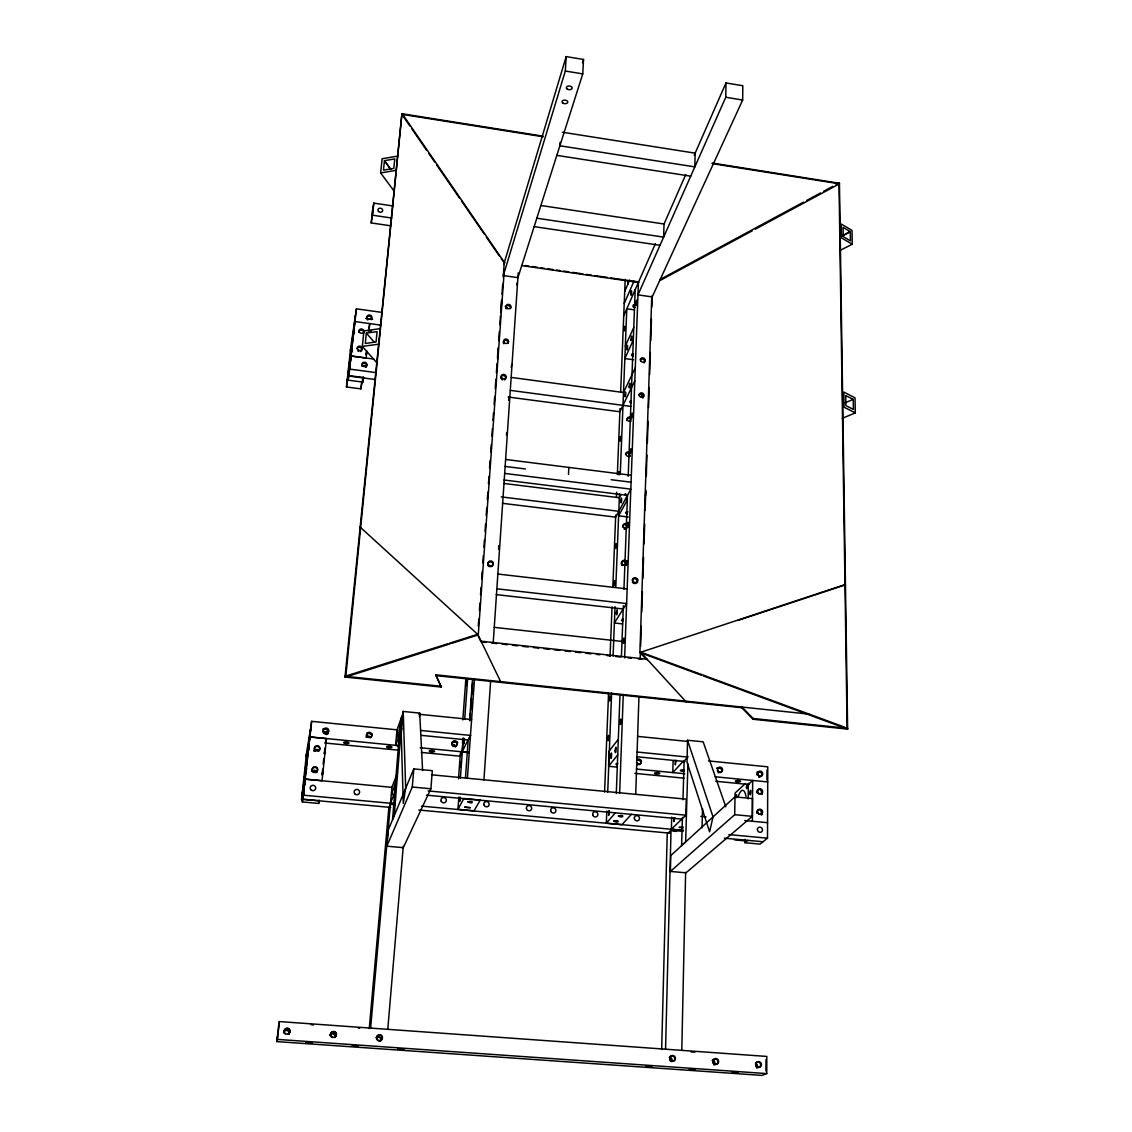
<?xml version="1.0" encoding="UTF-8"?>
<svg xmlns="http://www.w3.org/2000/svg" width="1132" height="1132" viewBox="0 0 1132 1132"><rect width="100%" height="100%" fill="white"/><g stroke="black" fill="none" stroke-linecap="round" stroke-linejoin="round"><path stroke-width="1.5" d="M761.341 814.969L761.355 809.677M761.44 793.829L761.454 790.306M765.954 1071.042L765.996 1059.623M766.972 780.075L767.001 770.029M766.746 1073.589L766.803 1056.439L279.335 1021.573L276.703 1041.596L761.992 1075.4L766.746 1073.589L277.411 1039.402L276.703 1041.596M745.012 839.392L744.983 842.717L760.025 844.104L767.51 838.175L767.765 766.831L708.462 760.93M630.114 452.772C631.062 442.895 632.109 454.64 630.114 452.772A2.448 2.165 27.4 0 0 626.633 452.39A2.448 2.165 27.4 0 0 626.52 455.517A2.448 2.165 27.4 0 0 629.901 455.941M748.21 798.838L748.337 783.273M752.313 816.356L752.426 798.584L734.894 796.886L670.795 855.551L670.399 871.428L685.992 872.814L752.313 816.356L734.71 814.686L670.399 871.428M752.398 821.266L752.667 780.472L748.323 784.448M734.71 814.686L735.064 793.065L745.479 783.457M725.98 82.947L725.768 97.267L637.967 294.872L652.202 296.909L742.663 100.041L742.818 85.735L725.98 82.947L694.213 155.296M683.431 830.322L671.403 829.204L685.879 815.167L686.233 799.164L431.405 774.783M687.52 740.243L687.039 762.317L709.608 831.836L713.019 816.851L687.52 740.243L703.156 741.828L725.81 806.776M681.789 1050.369L685.624 872.248M661.668 1049.463L667.229 833.93L671.021 830.251L683.049 831.369M665.559 1049.208L671.035 829.756M671.403 829.204L671.701 817.12M673.101 760.789L672.804 772.562L683.148 761.355M702.052 827.803L702.548 808.715M687.916 763.676L685.652 841.84L681.591 845.562L682.426 817.403M682.964 799.8L684.124 761.072L688.129 756.728M645.608 495.646L645.764 491.019M646.273 475.638L646.372 472.568M637.415 582.626L637.542 579.103M651.777 296.103L639.92 652.541L701.472 675.238M635.703 794.438L638.915 697.538M640.203 658.711L640.387 653.405M640.613 646.344L641.278 626.251M641.745 612.143L642.424 591.626M642.863 578.622L643.556 557.439M644.009 543.968L644.674 523.918M645.127 510.433L645.778 490.397M646.259 476.289L646.952 455.121M647.363 442.768L648.07 421.245M648.537 407.478L649.188 387.894M649.627 374.635L650.362 352.434M650.744 340.591L651.466 318.856M651.862 306.913L652.216 296.329M641.547 397.318L641.618 395.11M626.647 496.835L626.477 501.448L618.624 515.824L628.331 517.013M616.289 793.49L619.968 695.274M621.426 656.532L623.336 605.705M623.958 589.22L627.482 495.307L504.009 479.996M628.189 476.317L635.193 289.65M619.657 792.895L623.265 694.723M624.623 657.904L638.434 282.278M631.387 814.361L621.977 824.62L606.327 823.176L606.809 811.036M617.166 767.114L608.577 766.265L609.172 751.054L618.327 739.295M607.714 792.117L611.62 693.01M613.091 656.008L615.03 606.653M615.794 587.267L619.487 493.849M620.251 474.464L626.803 308.781L633.708 309.758M627.765 284.344L627.906 280.849M604.587 792.046L608.549 693.265M610.049 656.22L612.03 606.823M612.808 587.423L615.709 515.102M616.431 497.457L616.643 492.165M617.35 474.534L619.996 408.553M620.676 391.615L625.189 279.307M568.49 474.365L568.844 467.417M566.17 56.6L565.321 71.033L503.315 275.571L517.918 277.665L582.754 73.891L583.532 59.458L566.17 56.6L503.938 263.869M460.37 797.395L459.691 801.47L459.847 797.338M560.071 142.335L559.873 145.787L694.836 166.885L695.147 153.16L562.434 132.232M483.93 779.92L490.58 681.733M493.184 643.16L518.23 272.911M467.403 778.335L474.492 679.115M478.27 626.336L478.779 619.077M479.402 610.502L479.911 603.215M480.534 594.668L481.043 587.352M481.666 578.834L482.19 571.49M482.784 562.986L483.322 555.628M483.916 547.152L484.454 539.766M485.048 531.318L485.586 523.904M486.18 515.485L486.718 508.042M487.312 499.651L487.85 492.179M488.444 483.817L488.982 476.317M489.576 468.011L490.114 460.455M490.708 452.22L491.246 444.593M491.84 436.344L492.378 428.731M492.972 420.467L493.51 412.869M494.104 404.591L494.642 397.007M495.236 388.715L495.901 379.376M496.368 372.838L497.033 363.513M497.486 357.302L498.179 347.651M498.674 340.605L499.325 331.591M499.806 324.743L500.443 315.885M500.91 309.277L501.575 300.065M501.985 294.235L502.707 284.203M503.202 277.156L504.249 262.525M497.556 359.155L498.264 349.208M500.853 312.757L501.674 301.367M451.696 643.344L478.27 634.896L504.292 270.024M462.479 743.158L462.719 739.734M457.951 809.323L463.823 798.541L480.265 800.083L474.039 810.823L457.951 809.323L458.842 797.055M462.139 751.86L463.144 738.135M460.384 778.052L463.299 738.305M464.7 719.061L467.643 678.733M465.493 777.514L468.195 740.017L470.473 735.418L420.665 730.451M469.582 720.787L472.61 678.648M469.922 720.136L470.403 713.358M470.643 709.976L471.506 698.034M471.761 694.553L472.624 682.398M458.502 778.745L460.399 752.95M462.818 719.91L465.804 679.426M430.896 788.778L432.325 770.68L413.803 768.897L388.248 829.982L386.819 846.198L403.275 847.656L430.896 788.778L412.289 787.023L386.819 846.198M387.781 1029.328L403.275 846.283M412.289 787.023L413.803 768.897M419.42 716.584L419.717 713.118L403.218 711.448L401.252 733.975L403.289 803.423L405.68 787.9L403.218 711.448M516.772 285.009L516.758 283.212M395.592 784.08L394.884 792.202L390.498 803.182L393.752 803.479M395.875 780.882L396.313 775.972L391.898 787.334L390.498 803.182M369.258 1028.62L388.8 808.276L390.398 804.286L395.294 804.739M370.617 1028.111L390.441 803.777M398.818 745.691L395.606 745.38L396.964 729.942L401.435 717.518M543.119 136.18L401.917 113.738L345.005 677.063L441.282 687.067L435.763 674.813L809.168 714.136M447.805 643.768L345.104 676.285L345.005 677.063L345.741 677.007L401.86 114.318L409.812 125.878M366.358 333.105L365.268 343.449L376.065 341.991L377.112 331.648L366.358 333.105L374.437 342.373M382.39 312.446L356.41 308.852L350.764 347.199L346.449 386.974L360.882 388.87L361.419 383.691M390.724 807.427L302.923 799.319L311.201 724.706L306.73 751.591L301.494 799.914L303.645 789.924L302.343 801.937L318.686 803.437L319.04 800.013M346.449 386.974L349.222 370.334L348.161 380.168L362.891 382.107L363.4 377.182M322.096 774.642L322.662 769.208M323.186 764.199L323.752 758.765M324.276 753.742L324.842 748.323M326.271 734.597L326.639 731.102M309.178 741.517L310.111 737.017L326.455 738.616L322.054 780.712L305.555 779.156L304.267 785.424L304.451 783.372M366.881 351.118L366.16 358.009L351.302 356.014L350.099 364.023M369.046 330.445L369.754 323.554L368.48 330.671M390.427 225.749L371.239 222.933L372.513 210.906L373.801 203.123L392.974 205.967M373.801 203.123L372.513 215.207L391.757 218.037M377.48 363.471L362.311 346.392L363.938 330.898A2.49 2.151 12.9 0 0 360.089 329.256A2.49 2.151 12.9 0 0 360.245 332.907A2.49 2.151 12.9 0 0 363.952 331.45M394.304 191.379L380.635 172.927L382.121 158.749L397.615 156.131M355.406 315.63L348.741 376.022L374.933 379.489M277.411 1039.402L279.335 1021.573M302.343 801.937L311.64 721.339L397.035 729.843M348.161 380.168L356.41 308.852M366.216 353.991L366.527 351.543M366.641 351.67L366.202 354.981M350.665 349.562L350.906 347.269L350.764 348.132M673.639 818.139L673.936 821.577L674.799 817.601M506.542 435.381L506.612 432.665M350.779 348.642L350.467 350.849L350.609 350M347.227 380.607C346.647 386.153 347.864 375.23 347.283 380.762M353.509 331.676L353.226 336.105L353.821 331.209L353.58 333.699M353.58 331.733L353.764 329.879L353.325 333.53M306.178 770.694C307.296 762.529 305.187 778.858 306.319 770.68M361.688 383.125L361.716 382.05M441.282 687.067L435.763 674.813M501.023 682.44L477.732 634.288L449.489 643.231M686.162 701.868L640.5 652.06L844.529 727.154M741.701 707.783L741.885 706.976L753.148 718.495L847.741 728.343L847.627 729.093L753.035 719.259L741.771 707.712L435.664 675.578M753.035 719.259L753.148 718.495M372.513 211.613L373.362 206.434L371.239 222.933M353.849 328.789L355.052 320.696M618.412 473.77L619.147 471.577L619.119 474.846M349.165 372.711L349.93 368.112M508.806 400.36L508.891 396.752M360.882 388.87L363.004 377.253M362.891 382.107L363.726 377.579L348.925 375.626M498.688 549.402L498.674 545.737M736.706 797.593L736.508 794.721L735.842 797.551M311.64 721.339L309.022 741.46L309.956 736.932L399.172 745.691M309.46 738.121L310.083 735.092M304.508 785.382L305.102 782.58M303.362 795.98L303.956 793.249M325.393 743.087L326.455 738.616M608.676 810.837L608.62 815.479L609.398 810.908M318.686 803.437L319.365 800.763L302.937 799.249M675.28 760.336L675.309 764.822L676.129 760.308M625.741 493.948L625.317 494.939L624.991 494.047M278.415 1026.469L278.897 1024.927M582.471 62.826L583.532 59.458M277.142 1038.27L277.609 1036.799M511.098 367.122L512.046 364.32M464.346 738.559L463.879 743.823L464.502 738.531M403.162 712.651L401.435 717.447L400.049 733.253L395.606 745.38M400.629 731.697L401.775 728.569M624.708 291.448L629.59 280.085M624.213 303.574L634.019 281.019M623.732 315.771L655.386 243.705M663.847 224.419L685.737 174.583M625.331 346.024L633.779 327.445M633.297 340.166L624.836 358.561L633.58 359.75M635.293 367.758L623.491 392.521L511.353 377.423M622.982 405.298L619.869 411.751L508.155 397.021M622.982 405.341L634.811 380.904M468.04 739.904L460.002 756.19L421.373 752.426M460.144 756.36L462.295 752.03L468.648 752.653M470.629 735.432L468.351 740.031L421.019 735.333M620.916 494.797L619.331 497.74L503.966 483.463M496.863 588.796L626.619 603.554L614.393 622.996L622.685 623.93M608.577 766.265L617.732 754.86M606.327 823.176L615.398 812.861M744.983 842.717L747.884 840.354M635.844 305.159L636.623 300.39L635.844 305.159A2.377 1.217 1.9 0 0 632.93 306.065A2.377 1.217 1.9 0 0 635.377 307.465M659.899 279.59L803.494 202.147M806.578 200.477L820.488 192.978M823.572 191.322L832.827 186.327M835.925 184.657L839.449 183.271L847.627 729.093L810.158 715.283M660.395 280.312L752.271 230.815M755.384 229.131L839.463 183.823L712.198 163.616M839.633 250.611L852.255 244.243L852.014 230.433L841.246 224.023L841.458 237.876L852.255 244.243M845.08 402.836L853.217 399.384L853.387 409.416L845.887 405.624L845.731 395.563L853.217 399.384M842.279 418.316L855.297 412.869L855.028 397.841L843.821 392.097L844.048 407.195L855.297 412.869M737.993 620.393L845.462 584.82M844.981 584.593L639.92 652.541L647.08 659.899M345.741 677.007L450.041 643.867M380.635 172.927L396.172 170.338M363.938 330.898L380.083 328.69M362.311 346.392L378.498 344.227M359.934 526.904L478.27 634.896M683.12 828.044L679.073 827.365L683.049 826.898M691.058 1051.911L694.85 1052.18M310.96 1024.63L313.38 1025.012M672.96 831.1L676.398 831.426M418.812 810.017L669.918 833.166M724.353 838.189L762.996 841.741M734.555 839.887L746.002 840.949M305.541 779.212L391.63 787.32M428.151 790.914L685.879 815.167M700.807 816.413L706.071 816.908M744.729 820.544L767.567 822.695M426.58 795.159L681.846 819.087M303.815 795.23L395.153 803.692M421.5 806.126L683.204 830.364M728.867 834.595L767.51 838.175M636.948 756.77L685.115 761.539M322.846 728.994L328.096 729.517M366.655 733.324L371.919 733.847M452.531 741.814L457.795 742.337M637.613 760.223L641.122 760.577M716.627 768.048L721.891 768.571M757.011 772.038L760.52 772.392M420.156 747.743L468.507 752.426M636.439 769.053L684.676 773.736M715.198 776.778L767.708 781.929M324.827 743.002L398.549 750.191M634.854 773.368L684.096 778.179M715.749 781.264L749.172 784.533M637.118 752.03L687.393 757.039M418.953 714.25L471.605 719.57M637.627 736.38L687.732 741.446M345.104 676.285L441.381 686.289M481.142 641.193L647.179 659.234M486.293 642.438L481.058 641.872L478.327 636.326M491.543 643.004L496.792 643.57M502.028 644.136L507.278 644.716M512.513 645.282L517.763 645.848M522.998 646.414L528.248 646.995M533.483 647.561L538.733 648.127M543.968 648.693L549.218 649.273M554.454 649.839L559.703 650.405M564.939 650.971L570.188 651.537M575.424 652.117L580.674 652.683M585.923 653.249L591.159 653.815M596.408 654.395L599.903 654.763M606.894 655.527L610.389 655.909M615.624 656.475L620.874 657.041M627.864 657.805L631.359 658.187M638.349 658.937L641.844 659.319M494.26 627.354L625.218 641.773M496.198 594.611L623.208 608.988M497.868 574.037L627.156 588.923M501.292 496.906L618.794 511.296M502.467 503.33L615.638 517.126L630.821 489.151L504.674 473.417M505.608 459.45L631.331 475.284M505.141 466.426L525.489 468.973M611.139 479.713L631.076 482.204M349.887 369.131L375.951 372.598M510.376 390.37L630.849 406.388M351.302 356.056L373.815 359.07M362.311 365.65L365.792 366.117M367.829 330.685L371.324 331.167M365.664 318.432L372.64 319.394M355.038 321.545L381.102 325.195M525.206 265.553L528.686 266.062M532.182 266.572L537.417 267.322M540.912 267.831L544.407 268.341M547.888 268.836L553.124 269.6M556.619 270.095L560.114 270.605M563.609 271.114L568.844 271.864M572.325 272.373L582.81 273.887M586.291 274.397L591.527 275.147M595.022 275.656L607.247 277.411M610.728 277.92L622.954 279.689M626.449 280.198L638.66 281.953M521.668 265.581L638.646 282.476M536.837 218.207L663.621 237.126L664.031 224.009L541.138 205.529M534.148 226.626L659.998 245.29M556.831 155.367L690.704 176.182M712.198 163.05L839.449 183.271M401.86 114.318L543.077 136.746M565.321 71.033L582.754 73.891M725.768 97.267L742.663 100.041M358.377 1028.082L359.566 1028.408M809.055 714.872L703.58 676.002M390.667 169.163L384.455 160.673L394.785 158.933L393.809 168.399L383.465 170.125L384.455 160.673L390.639 169.276M505.226 306.319L506.995 308.795M402.497 114.205L504.787 262.978L501.235 258.733M411.793 128.765L426.707 150.429M428.688 153.315L434.66 161.975M436.641 164.862L459.493 198.072M461.488 200.958L484.34 234.183M486.335 237.069L499.254 255.832M419.717 713.118L422.59 770.467M839.01 182.988L847.118 728.909M627.524 513.801A2.505 1.033 1.9 0 1 625.642 512.513A2.505 1.019 2 0 1 627.977 511.777M622.331 565.462A2.519 2.278 30.5 0 1 621.836 565.024M621.454 564.5A2.519 2.278 30.5 0 1 625.416 562.165M626.675 528.644A2.49 2.236 29.3 0 1 624.312 528.955M622.657 527.13A2.49 2.236 29.3 0 1 626.803 525.432M625.444 454.342A2.448 2.151 27.4 0 1 630.057 454.923M630.015 456.069A2.448 2.151 27.4 0 1 629.76 456.564M626.746 420.566A2.42 2.123 26.7 0 1 631.132 419.491M622.175 565.109A2.505 2.264 30.5 0 1 622.756 565.406M624.157 528.828A2.476 2.222 29.3 0 1 624.638 529.252M625.317 564.826A2.519 2.278 30.5 0 1 622.232 563.948A2.519 2.278 30.5 0 1 622.345 560.963A2.519 2.278 30.5 0 1 625.472 560.807M626.703 527.993A2.49 2.236 29.3 0 1 623.647 527.116A2.49 2.236 29.3 0 1 623.746 524.173A2.49 2.236 29.3 0 1 626.845 524.045M631.203 420.991A2.434 2.123 26.7 0 1 627.85 420.552A2.434 2.123 26.7 0 1 627.963 417.482A2.434 2.123 26.7 0 1 631.316 417.934M505.353 379.22A2.533 2.207 19.9 0 1 504.391 379.913M502.481 379.885A2.533 2.207 19.9 0 1 501.886 379.574M501.037 378.64A2.533 2.207 19.9 0 1 500.825 378.074M500.91 376.914A2.533 2.207 19.9 0 1 504.065 375.753A2.533 2.207 19.9 0 1 505.636 378.711M488.217 565.774A2.632 2.42 21.5 0 1 490.68 566.693M487.934 565.307A2.646 2.434 21.5 0 1 489.123 562.08A2.646 2.434 21.5 0 1 492.632 563.382A2.646 2.434 21.5 0 1 491.444 566.608M489.448 566.623A2.646 2.434 21.5 0 1 488.317 565.858M503.882 343.788A2.505 2.179 19.7 0 1 505.24 340.279A2.505 2.179 19.7 0 1 508.084 343.378M505.962 308.541A2.49 2.137 19.6 0 1 507.985 305.583A2.49 2.137 19.6 0 1 510.475 308.654M635.448 305.414A2.377 1.231 1.9 0 1 633.354 304.791M639 394.842A2.49 2.165 26.7 0 1 642.594 394.686A2.49 2.165 26.7 0 1 642.721 398.025M633.609 582.853A2.589 2.349 31.8 0 1 634.118 583.305M632.137 580.164A2.604 2.363 31.8 0 1 635.519 578.905A2.604 2.363 31.8 0 1 636.835 582.372A2.604 2.363 31.8 0 1 633.227 583.022M632.717 582.584A2.604 2.363 31.8 0 1 632.335 582.032M640.245 359.82A2.476 2.123 26.1 0 1 643.811 359.679A2.476 2.123 26.1 0 1 643.938 362.962M471.52 702.802A2.646 2.519 24 0 1 471.393 700.864M452.192 745.21A2.646 2.547 23.3 0 1 455.05 746.696M366.145 737.399A2.688 2.575 8.1 0 1 369.414 737.314M324.516 732.63A2.703 2.589 1.6 0 1 327.417 734.116M452.375 744.417A2.674 2.575 23.4 0 0 456.96 744.856A2.674 2.575 23.4 0 0 454.951 740.781A2.674 2.575 23.4 0 0 452.375 744.417A2.66 2.561 23.3 0 1 455.616 746.611M451.81 744.502A2.674 2.561 23.4 0 1 453.918 741.531A2.674 2.561 23.4 0 1 457.017 743.682A2.674 2.561 23.4 0 1 454.908 746.639M453.536 746.497A2.674 2.561 23.4 0 1 452.404 745.719M366.952 737.3A2.703 2.604 8.4 0 1 367.306 733.649A2.703 2.604 8.4 0 1 371.112 734.017A2.703 2.604 8.4 0 1 370.758 737.668M323.115 731.131A2.731 2.604 2 0 1 326.794 728.951A2.731 2.604 2 0 1 328.039 732.928M327.558 733.423A2.731 2.604 2 0 1 324.233 733.508M323.724 733.041A2.731 2.604 2 0 1 323.144 731.81M347.043 741.007A2.717 0.764 4.8 0 1 345.656 740.866M366.372 736.649A2.688 2.589 8.1 0 1 370.532 737.597M323.412 732.418A2.717 2.589 1.7 0 1 327.799 734.017M366.796 318.545A2.476 2.137 13.3 0 1 369.754 316.252A2.476 2.137 13.3 0 1 371.211 319.677M367.801 319.988A2.476 2.137 13.3 0 1 367.32 319.578M366.287 366.966A2.505 2.179 12.8 0 1 365.848 367.362M361.999 366.4A2.505 2.179 12.8 0 1 364.164 363.386A2.505 2.179 12.8 0 1 366.598 366.471M636.623 760.138A2.646 2.476 43.4 0 1 640.5 759.855A2.646 2.476 43.4 0 1 640.372 763.746A2.646 2.476 43.4 0 1 636.538 762.685A2.618 2.462 43.6 0 1 638.349 764.708M757.082 774.712A2.632 2.391 48.5 0 1 759.303 771.783A2.632 2.391 48.5 0 1 761.992 774.769A2.632 2.391 48.5 0 1 758.836 776.665M717.221 768.869A2.632 2.42 47.2 0 1 721.183 768.741A2.632 2.42 47.2 0 1 720.617 772.647M718.693 772.717A2.632 2.42 47.2 0 1 718.098 772.406M637.005 760.011A2.632 2.462 43.5 0 1 640.457 761.284A2.632 2.462 43.5 0 1 639.41 764.652M637.457 764.723A2.632 2.462 43.5 0 1 636.849 764.397M756.572 774.5A2.618 2.377 48.6 0 1 758.723 775.958M758.964 776.58A2.618 2.377 48.6 0 1 759.048 777.245M717.32 770.708A2.618 2.405 47.3 0 1 719.075 772.661M312.842 771.189A2.731 2.632 -3.5 0 1 316.465 772.505M313.974 751.153A2.717 2.618 -1 0 1 318.29 751.025M315.404 751.153A2.745 2.632 -0.6 0 1 314.937 747.29A2.745 2.632 -0.6 0 1 318.969 747.177A2.745 2.632 -0.6 0 1 318.743 751.054M312.63 771.727A2.759 2.66 -3 0 1 313.437 767.737A2.759 2.66 -3 0 1 317.37 769.166A2.759 2.66 -3 0 1 315.205 772.661M313.79 772.533A2.759 2.66 -3 0 1 313.154 772.208M314.13 750.431A2.731 2.618 -1 0 1 318.828 750.884M311.894 771.359A2.745 2.646 -3.4 0 1 316.819 772.463M357.132 348.599A2.49 2.165 12.7 0 1 361.15 347.977A2.49 2.165 12.7 0 1 360.5 351.528M358.603 351.486A2.49 2.165 12.7 0 1 358.023 351.189M358.858 332.511A2.476 2.151 12.9 0 1 361.518 330.134A2.476 2.151 12.9 0 1 363.613 333.148M633.425 356.127A2.405 1.174 2 0 1 631.557 354.967A2.405 1.174 2 0 1 633.241 353.849M633.495 354.019A2.405 1.174 2 0 1 632.406 353.708M631.076 402.907A2.434 1.132 2 0 1 630.906 400.94M622.897 621.143A2.561 0.906 2.2 0 1 621.525 620.209A2.561 0.906 2.2 0 1 623.308 619.487M622.982 618.751A2.561 0.906 2.2 0 1 622.43 618.596M757.209 793.051A2.646 2.405 49.7 0 1 757.959 789.768A2.646 2.405 49.7 0 1 761.327 790.546A2.646 2.405 49.7 0 1 761.157 793.957M757.096 813.427A2.66 2.434 51.2 0 1 757.86 810.116A2.66 2.434 51.2 0 1 761.228 810.894A2.66 2.434 51.2 0 1 761.058 814.332M762.176 794.423A2.618 0.722 -85.3 0 1 762.402 792.442M762.091 814.715A2.632 0.722 -85.5 0 1 762.473 812.196M756.459 792.075A2.632 2.391 49.8 0 1 758.85 794.183M756.983 812.465A2.646 2.42 51.4 0 1 758.751 814.432M617.35 764.836A2.646 0.736 2.3 0 1 615.921 764.058A2.646 0.736 2.3 0 1 617.761 763.477M684.379 771.232A2.632 0.736 1.7 0 1 680.389 770.496A2.632 0.736 1.7 0 1 684.322 769.958M283.623 1032.384A2.986 2.872 -55.8 0 1 287.387 1030.559A2.986 2.872 -55.8 0 1 289.042 1034.308M330.035 1034.945A2.957 2.858 -62.9 0 1 335.058 1037.549M376.192 1037.605A2.943 2.844 -71.5 0 1 380.692 1040.761M669.507 1057.599A2.872 2.674 73.5 0 1 671.318 1061.222M712.325 1060.627A2.872 2.646 71.8 0 1 713.882 1064.915M755.426 1063.953A2.872 2.618 70.4 0 1 756.643 1067.235M673.384 1061.193A2.901 2.688 73.2 0 1 670.144 1057.429A2.901 2.688 73.2 0 1 674.714 1056.453A2.901 2.688 73.2 0 1 673.384 1061.193A2.901 2.688 73.2 0 0 673.781 1056.524A2.901 2.688 73.2 0 0 669.479 1057.755M284.316 1032.78A3.014 2.887 -55.7 0 1 285.816 1028.804A3.014 2.887 -55.7 0 1 289.679 1030.162A3.014 2.887 -55.7 0 1 288.179 1034.139M285.264 1033.941A3.014 2.887 -55.7 0 1 284.712 1033.417M330.714 1036.049A2.986 2.872 -62.9 0 1 332.171 1032.087A2.986 2.872 -62.9 0 1 336.006 1033.445A2.986 2.872 -62.9 0 1 334.563 1037.407M332.341 1037.549A2.986 2.872 -62.9 0 1 331.124 1036.7M377.126 1039.94A2.957 2.858 -71.7 0 1 377.904 1035.469A2.957 2.858 -71.7 0 1 382.036 1036.94A2.957 2.858 -71.7 0 1 379.828 1040.888M379.078 1040.945A2.957 2.858 -71.7 0 1 377.678 1040.449M671.304 1061.42A2.901 2.688 73.2 0 1 669.691 1059.962M712.636 1060.811A2.901 2.66 71.5 0 1 716.174 1059.099A2.901 2.66 71.5 0 1 717.631 1063.118A2.901 2.66 71.5 0 1 713.839 1064.122M713.287 1063.627A2.901 2.66 71.5 0 1 712.608 1062.297M755.695 1063.16A2.887 2.632 70.1 0 1 759.713 1062.693A2.887 2.632 70.1 0 1 759.699 1067.066A2.887 2.632 70.1 0 1 755.681 1066.019M283.566 1032.766A3 2.872 -55.8 0 1 287.16 1030.078A3 2.872 -55.8 0 1 289.184 1033.926M329.865 1035.271A2.972 2.858 -62.9 0 1 333.586 1033.445A2.972 2.858 -62.9 0 1 335.27 1037.181M376.447 1037.237A2.943 2.844 -71.5 0 1 380.621 1041.086M755.568 1063.316A2.872 2.618 70.3 0 1 756.728 1068.155M712.353 1060.16A2.872 2.646 71.7 0 1 714.603 1064.589M669.479 1057.118A2.887 2.674 73.5 0 1 671.701 1061.575M738.375 796.164A20.687 5.419 -85.4 0 1 746.03 796.489M632.562 413.59C631.401 424.274 630.934 410.902 632.562 413.59M627.086 561.302C625.968 572.169 625.416 557.68 627.086 561.302M627.369 525.941C628.402 532.097 628.996 515.371 627.369 525.941M629.067 386.776C630.029 392.125 630.637 376.489 629.067 386.776M630.665 294.32C631.642 298.933 632.194 284.245 630.665 294.32M630.864 339.657C631.854 344.637 632.378 329.412 630.864 339.657M399.256 730.465C399.78 732.758 400.629 717.943 399.256 730.465M621.199 720.221C619.926 731.923 619.742 714.9 621.199 720.221M624.086 329.865C625.005 334.69 625.557 319.832 624.086 329.865M623.053 641.632C624.1 648.509 624.765 630.963 623.053 641.632M624.807 395.634C625.741 400.94 626.35 385.375 624.807 395.634M626.647 348.868C627.581 353.877 628.133 338.709 626.647 348.868M397.035 736.578C397.516 739.097 398.379 724.056 397.035 736.578M616.289 613.247C617.195 619.94 618.072 602.677 616.289 613.247M615.016 750.742C615.992 758.482 616.841 739.734 615.016 750.742M619.699 439.895C620.605 445.385 621.227 429.707 619.699 439.895M620.661 501.518C621.624 507.405 622.246 491.189 620.661 501.518M394.12 788.877L394.177 789.712L394.785 784.151L394.12 788.877M610.431 696.916C609.115 708.292 609.129 691.893 610.431 696.916M610.53 756.516C611.478 764.199 612.327 745.634 610.53 756.516M613.926 584.07C614.874 590.352 615.525 573.811 613.926 584.07M615.412 547.081C616.332 553.152 617.011 536.865 615.412 547.081M391.927 794.423C392.422 797.381 393.243 781.745 391.927 794.423M471.167 707.825C471.86 712.75 472.384 696.081 471.167 707.825M607.743 738.828C608.676 746.257 609.497 728.159 607.743 738.828M466.016 684.733C466.653 689.317 467.205 673.427 466.016 684.733M460.865 762.558C459.79 774.062 459.932 760.322 460.865 762.558M464.785 807.173L470.19 807.682L464.785 807.173M324.516 753.643L325.139 748.563L324.516 753.643M322.96 769.604L322.323 774.967L322.96 769.604M467.785 801.796C473.233 804.994 474.45 799.659 467.785 801.796M746.398 786.966C747.021 792.909 747.941 781.066 746.398 786.966M749.709 792.542C750.573 800.55 751.804 784.618 749.709 792.542M308.201 752.058L308.824 746.978L308.201 752.058M308.512 746.016L308.965 742.238L308.512 746.016M306.687 759.091L304.197 780.174L306.687 759.091M307.961 748.705L302.952 790.914L307.961 748.705M306.263 756.869L306.715 753.176L306.263 756.869M302.555 791.664L302.088 795.584L302.555 791.664M349.859 365.339L350.297 361.943L349.859 365.339M351.472 347.708L349.109 366.584L351.472 347.708M351.373 352.943L351.967 348.387L351.373 352.943M352.66 338.426L347.934 376.192L352.632 337.661L352.66 338.426M399.469 732.913L392.578 819.327L394.261 815.281L401.181 728.23L399.469 732.913M613.813 821.125C618.794 824.153 620.506 819.087 613.813 821.125M618.397 815.974C623.421 819.073 625.189 813.894 618.397 815.974M646.131 1066.259L651.636 1066.542L646.131 1066.259M689.43 1069.273L694.907 1069.57L689.43 1069.273M732.376 1072.273L737.823 1072.556L732.376 1072.273M306.248 1042.445L311.894 1042.94L306.248 1042.445M352.406 1045.671L357.995 1046.152L352.406 1045.671M850.259 231.664L842.449 235.753L850.259 231.664L850.429 240.875L843.227 236.63L843.085 227.391L850.259 231.664M398.181 1048.855L403.714 1049.336L398.181 1048.855M639.481 395.931A2.49 2.165 26.7 0 0 643.683 396.497A2.49 2.165 26.7 0 0 641.702 392.889A2.49 2.165 26.7 0 0 639.481 395.931M488.331 564.33A2.646 2.434 21.6 0 0 492.859 564.854A2.646 2.434 21.6 0 0 490.849 560.934A2.646 2.434 21.6 0 0 488.331 564.33M501.787 377.989A2.533 2.222 19.9 0 0 506.032 377.55A2.533 2.222 19.9 0 0 503.174 374.409A2.533 2.222 19.9 0 0 501.787 377.989M504.264 342.586A2.519 2.179 19.8 0 0 508.48 342.175A2.519 2.179 19.8 0 0 505.636 339.076A2.519 2.179 19.8 0 0 504.264 342.586M506.697 307.819A2.49 2.137 19.6 0 0 510.872 307.423A2.49 2.137 19.6 0 0 508.056 304.366A2.49 2.137 19.6 0 0 506.697 307.819M632.901 581.098A2.618 2.363 31.8 0 0 637.316 581.607A2.618 2.363 31.8 0 0 635.236 577.73A2.618 2.363 31.8 0 0 632.901 581.098M640.726 360.839A2.476 2.123 26.1 0 0 644.9 361.405A2.476 2.123 26.1 0 0 642.919 357.853A2.476 2.123 26.1 0 0 640.726 360.839M430.33 751.69A2.674 0.75 4 0 0 434.589 751.45A2.674 0.75 4 0 0 430.896 750.431A2.674 0.75 4 0 0 430.33 751.69M387.71 747.516A2.703 0.75 4.4 0 0 391.955 747.276A2.703 0.75 4.4 0 0 388.177 746.243A2.703 0.75 4.4 0 0 387.71 747.516M344.765 743.314A2.717 0.764 4.7 0 0 348.981 743.073A2.717 0.764 4.7 0 0 345.119 742.026A2.717 0.764 4.7 0 0 344.765 743.314M367.192 736.55A2.703 2.604 8.5 0 0 371.805 735.828A2.703 2.604 8.5 0 0 368.806 732.333A2.703 2.604 8.5 0 0 367.192 736.55M324.417 732.744A2.731 2.604 2.1 0 0 328.719 730.89A2.731 2.604 2.1 0 0 324.884 728.244A2.731 2.604 2.1 0 0 324.417 732.744M367.532 318.375A2.476 2.137 13.3 0 0 371.735 317.993A2.476 2.137 13.3 0 0 369.004 314.979A2.476 2.137 13.3 0 0 367.532 318.375M362.565 365.735A2.505 2.193 12.8 0 0 366.81 365.311A2.505 2.193 12.8 0 0 364.051 362.24A2.505 2.193 12.8 0 0 362.565 365.735M736.649 781.816A2.604 0.708 1.3 0 0 740.583 781.292A2.604 0.708 1.3 0 0 736.72 780.585A2.604 0.708 1.3 0 0 736.649 781.816M655.371 773.793A2.618 0.722 2 0 0 659.73 773.581A2.618 0.722 2 0 0 656.447 772.604A2.618 0.722 2 0 0 655.371 773.793M757.747 773.382A2.632 2.391 48.4 0 0 761.482 775.929A2.632 2.391 48.4 0 0 761.496 771.571A2.632 2.391 48.4 0 0 757.747 773.382M717.631 770.071A2.632 2.42 47.1 0 0 721.834 771.628A2.632 2.42 47.1 0 0 720.759 767.284A2.632 2.42 47.1 0 0 717.631 770.071M313.323 771.486A2.759 2.66 -2.8 0 0 317.682 769.59A2.759 2.66 -2.8 0 0 313.805 766.902A2.759 2.66 -2.8 0 0 313.323 771.486M315.573 750.403A2.745 2.632 -0.5 0 0 319.903 748.535A2.745 2.632 -0.5 0 0 316.054 745.875A2.745 2.632 -0.5 0 0 315.573 750.403M357.754 349.632A2.49 2.165 12.7 0 0 361.985 349.222A2.49 2.165 12.7 0 0 359.24 346.166A2.49 2.165 12.7 0 0 357.754 349.632M757.506 811.488A2.66 2.434 51.2 0 0 761.284 814.064A2.66 2.434 51.2 0 0 761.298 809.621A2.66 2.434 51.2 0 0 757.506 811.488M757.619 791.084A2.646 2.405 49.7 0 0 761.383 793.645A2.646 2.405 49.7 0 0 761.397 789.259A2.646 2.405 49.7 0 0 757.619 791.084M757.407 829.487A2.674 2.448 52.5 0 0 761.199 832.077A2.674 2.448 52.5 0 0 761.213 827.605A2.674 2.448 52.5 0 0 757.407 829.487M311.328 790.164A2.773 2.674 -5.4 0 0 315.715 788.24A2.773 2.674 -5.4 0 0 311.824 785.551A2.773 2.674 -5.4 0 0 311.328 790.164M355.278 794.254A2.745 2.674 2.5 0 0 359.608 792.343A2.745 2.674 2.5 0 0 355.717 789.655A2.745 2.674 2.5 0 0 355.278 794.254M441.211 801.286A2.717 2.646 25.5 0 0 445.867 801.725A2.717 2.646 25.5 0 0 443.843 797.536A2.717 2.646 25.5 0 0 441.211 801.286M483.873 804.626A2.703 2.618 34.9 0 0 488.26 806.225A2.703 2.618 34.9 0 0 487.354 801.711A2.703 2.618 34.9 0 0 483.873 804.626M634.33 817.997A2.688 2.519 49 0 0 638.151 820.615A2.688 2.519 49 0 0 638.292 816.101A2.688 2.519 49 0 0 634.33 817.997M592.715 814.785A2.688 2.547 46.8 0 0 597.045 816.356A2.688 2.547 46.8 0 0 596.055 811.885A2.688 2.547 46.8 0 0 592.715 814.785M526.422 808.602A2.688 2.589 41.1 0 0 530.795 810.187A2.688 2.589 41.1 0 0 529.847 805.687A2.688 2.589 41.1 0 0 526.422 808.602M550.704 810.866A2.688 2.575 43.6 0 0 555.048 812.451A2.688 2.575 43.6 0 0 554.1 807.951A2.688 2.575 43.6 0 0 550.704 810.866M563.014 103.182A2.887 1.783 4 0 0 567.726 102.375A2.887 1.783 4 0 0 563.948 100.182A2.887 1.783 4 0 0 563.014 103.182M567.344 89.159A2.929 1.825 3.9 0 0 572.127 88.324A2.929 1.825 3.9 0 0 568.306 86.089A2.929 1.825 3.9 0 0 567.344 89.159M756.204 1063.514A2.901 2.632 70.1 0 0 759.459 1067.25A2.901 2.632 70.1 0 0 760.676 1062.552A2.901 2.632 70.1 0 0 756.204 1063.514M288.306 1033.771A3.014 2.887 -55.7 0 0 288.858 1028.62A3.014 2.887 -55.7 0 0 284.217 1030.884A3.014 2.887 -55.7 0 0 288.306 1033.771M334.761 1037.039A2.986 2.887 -62.9 0 0 335.256 1031.917A2.986 2.887 -62.9 0 0 330.671 1034.167A2.986 2.887 -62.9 0 0 334.761 1037.039M381.442 1039.855A2.957 2.872 -71.7 0 0 380.593 1034.832A2.957 2.872 -71.7 0 0 376.772 1038.2A2.957 2.872 -71.7 0 0 381.442 1039.855M713.358 1060.486A2.901 2.66 71.5 0 0 716.598 1064.236A2.901 2.66 71.5 0 0 717.872 1059.524A2.901 2.66 71.5 0 0 713.358 1060.486M378.47 211.387A2.405 2.023 14.2 0 0 382.531 211.061A2.405 2.023 14.2 0 0 379.885 208.175A2.405 2.023 14.2 0 0 378.47 211.387"/></g></svg>
